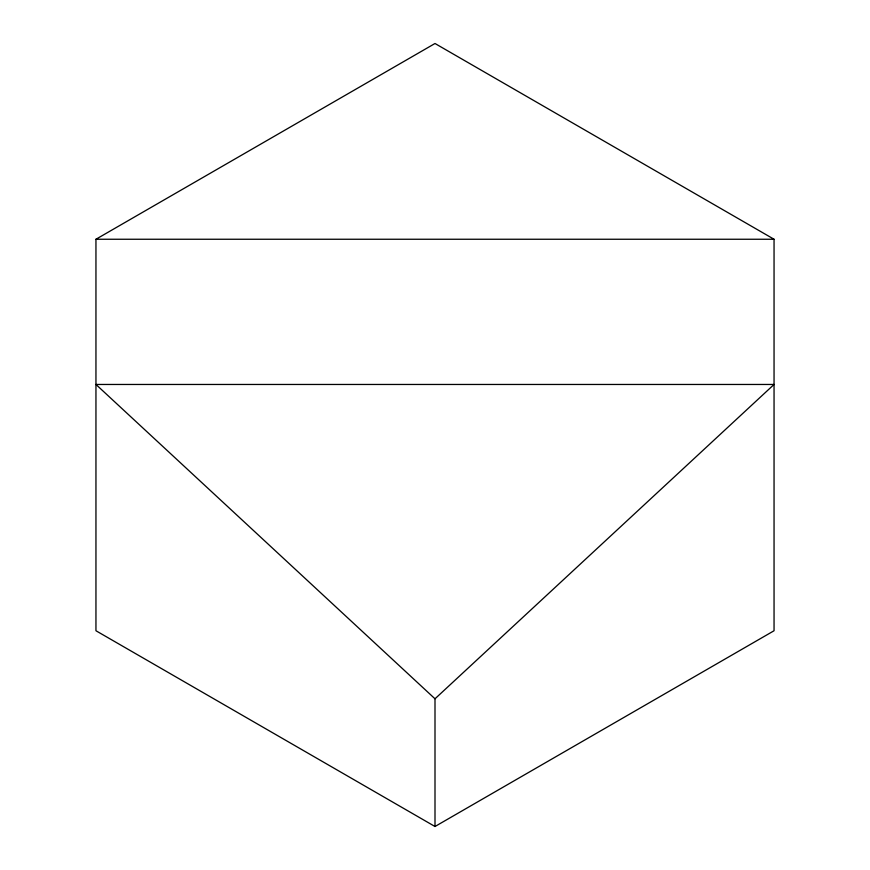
<?xml version="1.0" encoding="UTF-8"?>
<svg xmlns="http://www.w3.org/2000/svg" width="870" height="870" viewBox="0 0 870 870"><rect width="100%" height="100%" fill="white"/><g stroke="black" fill="none" stroke-linecap="round" stroke-linejoin="round"><path stroke-width="1.3" d="M435 698.795L774.05 384.464L95.95 384.464L435 698.795L435 826.5L774.05 630.75L774.05 239.25L435 43.5L95.95 239.25L95.95 630.75L435 826.5M95.95 239.25L774.05 239.25"/></g></svg>
